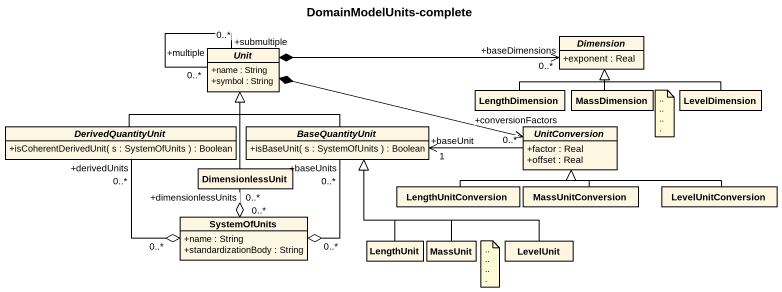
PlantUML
@startuml
title DomainModelUnits-complete
hide circle
hide empty members
skinparam classAttributeIconSize 0
abstract class Dimension {
  +exponent : Real
}
abstract class Unit {
  +name : String
  +symbol : String
}
class LengthDimension
class MassDimension
class LevelDimension
abstract class DerivedQuantityUnit {
  +isCoherentDerivedUnit( s : SystemOfUnits ) : Boolean
}
abstract class BaseQuantityUnit {
  +isBaseUnit( s : SystemOfUnits ) : Boolean
}
abstract class UnitConversion {
  +factor : Real
  +offset : Real
}
class DimensionlessUnit
class LengthUnitConversion
class MassUnitConversion
class LevelUnitConversion
class SystemOfUnits {
  +name : String
  +standardizationBody : String
}
class LengthUnit
class MassUnit
class LevelUnit
Unit *-right-> "+baseDimensions\n0..*" Dimension
Unit "+submultiple\n0..*" -- "+multiple\n0..*" Unit
Unit *-right-> "+conversionFactors\n0..*" UnitConversion
LengthDimension -right-|> Dimension
MassDimension -up-|> Dimension
LevelDimension -left-|> Dimension
DerivedQuantityUnit -right-|> Unit
BaseQuantityUnit -up-|> Unit
UnitConversion -left-> "+baseUnit\n1" BaseQuantityUnit
DimensionlessUnit -up-|> Unit
LengthUnitConversion -right-|> UnitConversion
MassUnitConversion -up-|> UnitConversion
LevelUnitConversion -left-|> UnitConversion
SystemOfUnits "0..*" o-up- "+derivedUnits\n0..*" DerivedQuantityUnit
SystemOfUnits "0..*" o-up- "+baseUnits\n0..*" BaseQuantityUnit
SystemOfUnits "0..*" o-up- "+dimensionlessUnits\n0..*" DimensionlessUnit
LengthUnit -up-|> BaseQuantityUnit
MassUnit -up-|> BaseQuantityUnit
LevelUnit -left-|> BaseQuantityUnit
note as N1
  ~.......
end note
note as N2
  ~.......
end note
@enduml
